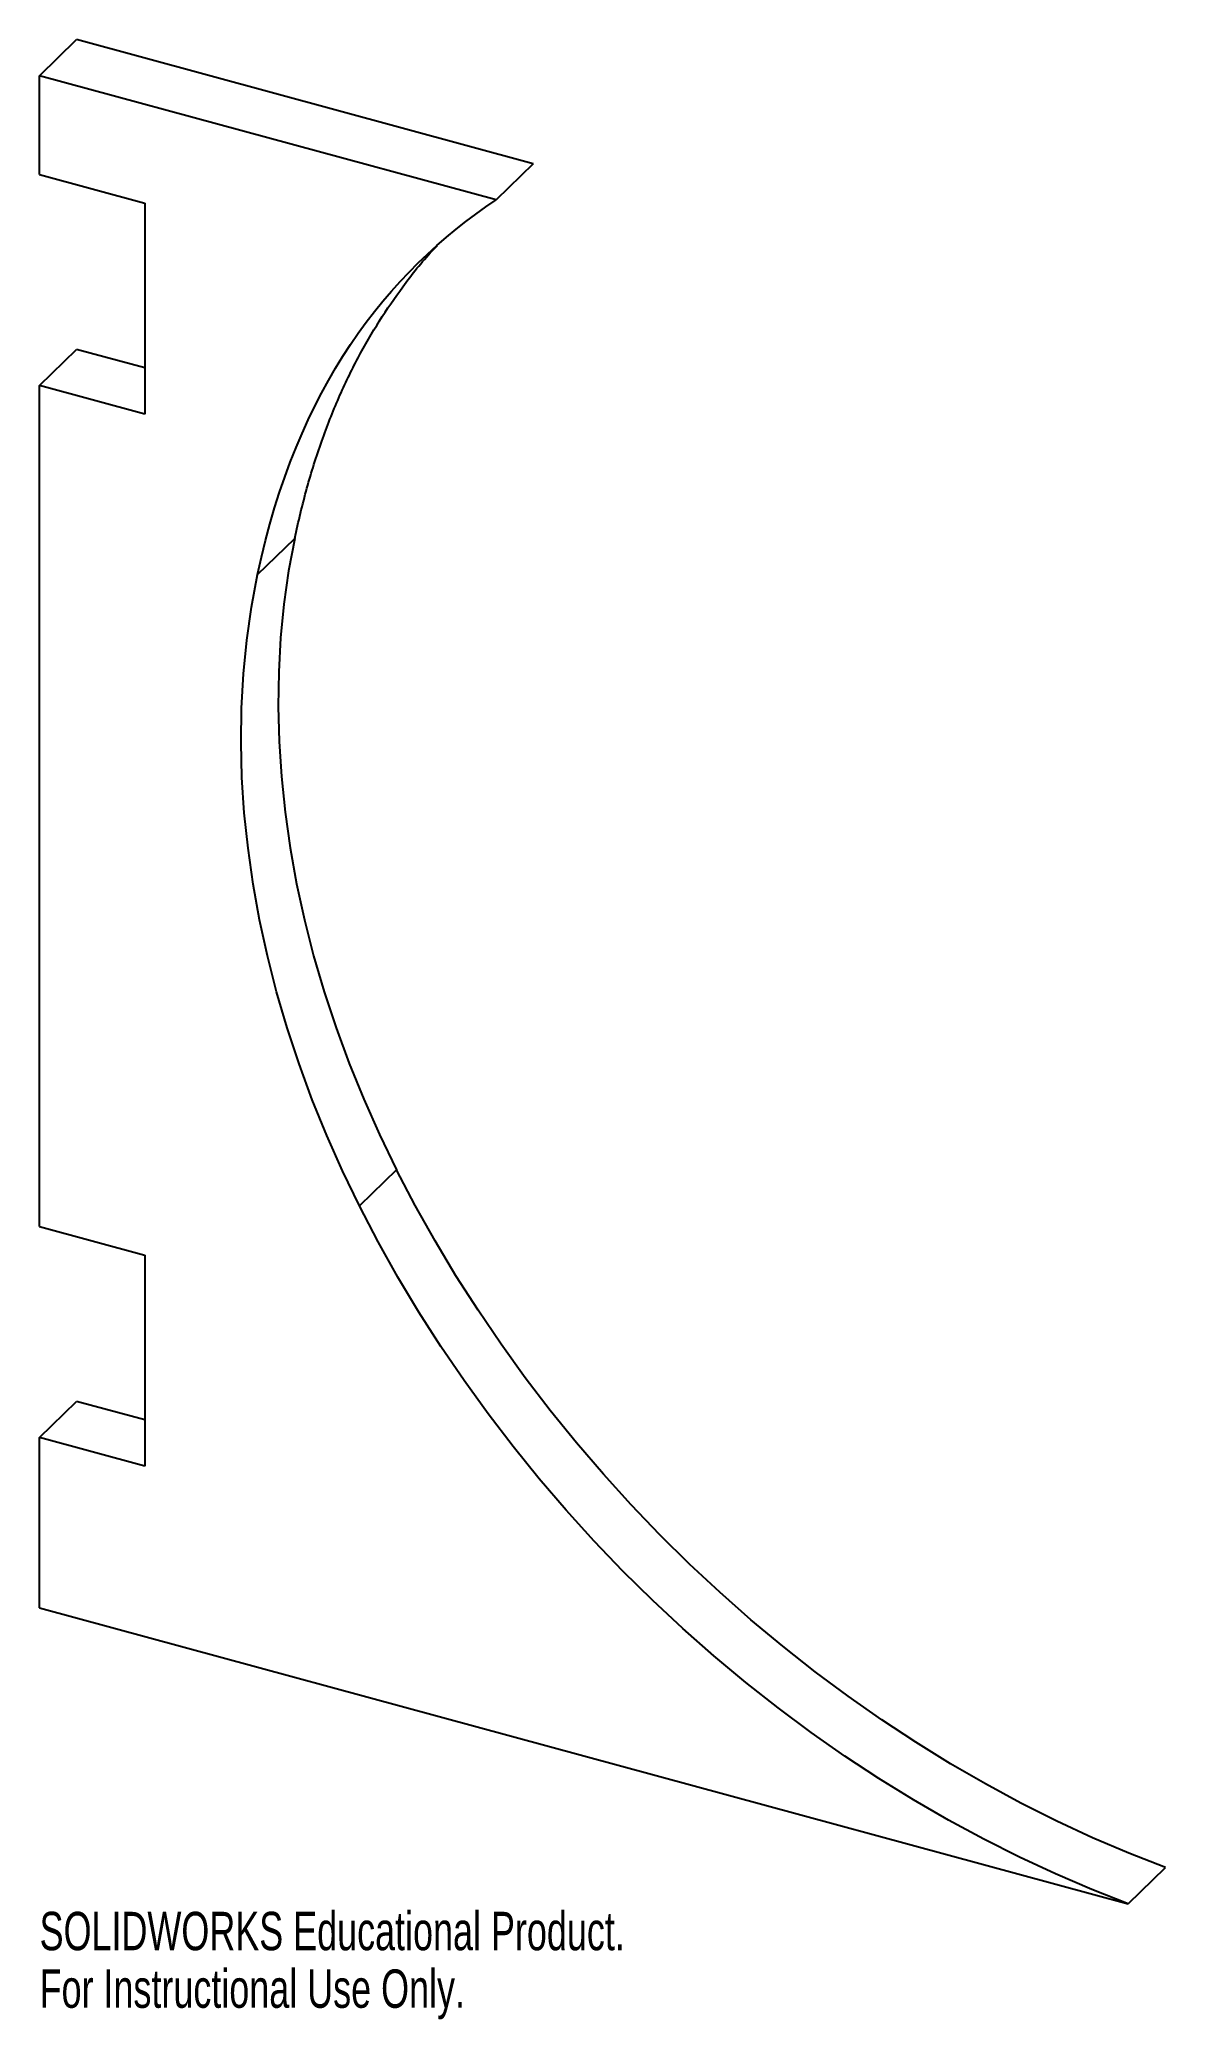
# Paper-space layout '_Trimetric' of a CAD drawing. Header units: millimetres. Extents: x -80 to 62, y -132 to 117.
import ezdxf

# ---------------------------------------------------------------- set-up
doc = ezdxf.new("R2010")
doc.units = ezdxf.units.MM
doc.styles.add('SLDTEXTSTYLE0', font='TXT', dxfattribs={"width": 0.7})

psp = doc.layouts.new('_Trimetric')

# ---------------------------------------------------------------- linework, layer by layer
at = {"color": 7, "linetype": 'Continuous', "lineweight": 25}
for p, q in [((-79.84, 112.31), (-75.18, 116.86)), ((-17.69, 101.24), (-75.18, 116.86)), ((-79.84, 99.88), (-79.84, 112.31)), ((-22.36, 96.68), (-79.84, 112.31)), ((-79.84, 99.88), (-66.58, 96.27)), ((-17.69, 101.24), (-22.36, 96.68)), ((-66.58, 96.27), (-66.58, 69.7)), ((-79.84, 73.31), (-75.18, 77.86)), ((-66.58, 75.52), (-75.18, 77.86)), ((-79.84, -32.55), (-79.84, 73.31)), ((-66.58, 69.7), (-79.84, 73.31)), ((-52.39, 49.51), (-47.72, 54.06)), ((-34.9, -25.41), (-39.56, -29.97)), ((-79.84, -32.55), (-66.58, -36.16)), ((-66.58, -36.16), (-66.58, -62.73)), ((-79.84, -59.13), (-75.18, -54.57)), ((-66.58, -56.91), (-75.18, -54.57)), ((-79.84, -80.56), (-79.84, -59.13)), ((-66.58, -62.73), (-79.84, -59.13)), ((-79.84, -80.56), (57.24, -117.81)), ((57.24, -117.81), (61.91, -113.26))]:
    psp.add_line(p, q, dxfattribs=at)
at = {"color": 7, "linetype": 'Continuous', "lineweight": 25, "flags": 128}
for points in [[(-47.72, 54.06), (-48.49, 49.97), (-49.08, 45.8), (-49.5, 41.56), (-49.74, 37.27), (-49.8, 32.92), (-49.69, 28.52), (-49.4, 24.08), (-48.94, 19.61), (-48.3, 15.12), (-47.48, 10.6), (-46.5, 6.07), (-45.34, 1.53), (-44.01, -3), (-42.51, -7.53), (-40.85, -12.04), (-39.02, -16.53), (-37.04, -20.99), (-34.9, -25.41)], [(-39.56, -29.97), (-41.71, -25.54), (-43.69, -21.08), (-45.52, -16.59), (-47.18, -12.08), (-48.67, -7.56), (-50, -3.02), (-51.16, 1.51), (-52.15, 6.04), (-52.96, 10.56), (-53.6, 15.06), (-54.07, 19.53), (-54.36, 23.97), (-54.47, 28.36), (-54.41, 32.71), (-54.17, 37.01), (-53.75, 41.24), (-53.16, 45.41), (-52.39, 49.51)], [(61.91, -113.26), (57.32, -111.46), (52.75, -109.5), (48.22, -107.4), (43.72, -105.14), (39.26, -102.73), (34.85, -100.18), (30.5, -97.49), (26.2, -94.66), (21.97, -91.7), (17.81, -88.61), (13.73, -85.4), (9.73, -82.06), (5.81, -78.61), (1.99, -75.05), (-1.73, -71.37), (-5.35, -67.6), (-8.86, -63.73), (-12.26, -59.77), (-15.54, -55.72), (-18.7, -51.59), (-21.74, -47.38), (-24.64, -43.1), (-27.42, -38.76), (-30.05, -34.36), (-32.55, -29.91), (-34.9, -25.41)], [(57.24, -117.81), (52.65, -116.01), (48.09, -114.06), (43.55, -111.95), (39.05, -109.69), (34.59, -107.29), (30.18, -104.74), (25.83, -102.05), (21.53, -99.22), (17.3, -96.26), (13.14, -93.17), (9.06, -89.95), (5.06, -86.62), (1.15, -83.16), (-2.67, -79.6), (-6.39, -75.93), (-10.01, -72.15), (-13.53, -68.28), (-16.93, -64.32), (-20.21, -60.27), (-23.37, -56.14), (-26.4, -51.93), (-29.31, -47.66), (-32.08, -43.32), (-34.72, -38.92), (-37.21, -34.47), (-39.56, -29.97)]]:
    psp.add_lwpolyline(points, dxfattribs=at)
at = {"color": 7, "linetype": 'Continuous', "lineweight": 25}
psp.add_open_spline([(-52.39, 49.51), (-47.45, 72.99), (-36.15, 87.52), (-22.36, 96.68)], degree=3, dxfattribs=at)
psp.add_open_spline([(-47.72, 54.06), (-47.24, 56.19), (-46.28, 60.36), (-44.4, 66.26), (-42.25, 71.74), (-39.82, 76.79), (-37.13, 81.46), (-34.01, 85.95), (-31.56, 89.11), (-29.97, 90.72), (-29.75, 90.94)], degree=3, knots=[0, 0, 0, 0, 0.151958, 0.297758, 0.438035, 0.573396, 0.704419, 0.831643, 0.977367, 1, 1, 1, 1], dxfattribs=at)

# ---------------------------------------------------------------- texts
at = {"color": 7, "linetype": 'Continuous', "char_height": 4.8336, "attachment_point": 1, "style": 'SLDTEXTSTYLE0'}
for s, insert in [('SOLIDWORKS Educational Product.', (-79.84, -118.83)), ('For Instructional Use Only.', (-79.84, -126.08))]:
    psp.add_mtext(s, dxfattribs=dict(at, insert=insert))

doc.saveas('drawing.dxf')
